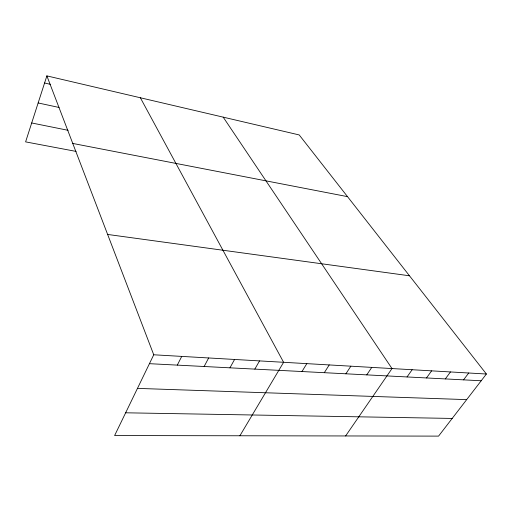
<?xml version="1.0" encoding="UTF-8"?>
<svg xmlns="http://www.w3.org/2000/svg" width="512" height="512" viewBox="0 0 512 512"><rect width="100%" height="100%" fill="white"/><g stroke="black" fill="none" stroke-linecap="round" stroke-linejoin="round"><path stroke-width="0.77" d="M46.874 75.885L153.741 354.784L114.624 435.552L438.566 436.115L486.4 374.022L299.213 134.938L46.874 75.885L25.6 141.875L76.09 151.411M177.306 365.114L181.734 356.403M204.128 366.496L208.653 357.965M229.946 367.827L234.573 359.462M254.829 369.107L259.539 360.902M239.891 435.77L283.603 362.298L140.358 97.76M301.965 371.533L306.822 363.642M324.307 372.685L329.222 364.934M345.894 373.798L350.867 366.189M366.758 374.874L371.776 367.398M345.613 435.955L392 368.563L223.194 117.146M407.046 376.947L412.141 369.728M426.496 377.952L431.622 370.854M445.325 378.918L450.477 371.949M463.546 379.859L468.723 373.005M125.638 412.8L452.192 418.432M137.466 388.384L466.682 399.622M149.434 363.68L481.203 380.768M153.741 354.784L486.4 374.022M107.629 234.445L409.485 275.789M72.755 143.437L347.52 196.64M31.693 122.97L68.109 130.31M38.144 102.957L59.059 107.462M44.576 83.002L50.605 84.378"/></g></svg>
